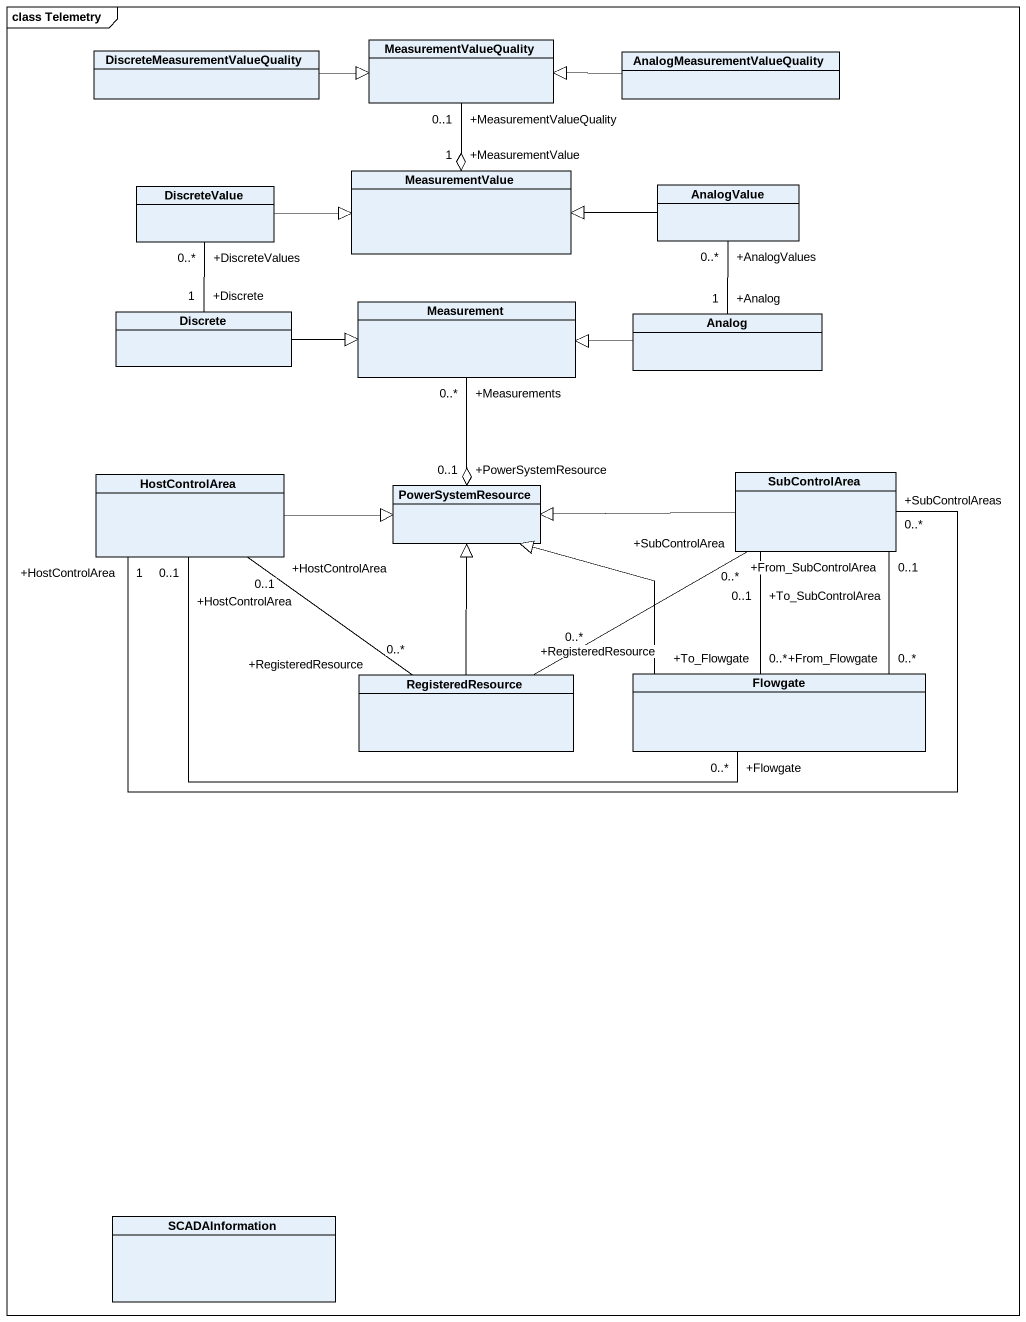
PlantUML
@startuml
mainframe class Telemetry
hide circle
hide empty members
class "DiscreteMeasurementValueQuality" as DiscreteMeasurementValueQual
class MeasurementValueQuality
class "AnalogMeasurementValueQuality" as AnalogMeasurementValueQualit
class MeasurementValue
class DiscreteValue
class AnalogValue
class Discrete
class Measurement
class Analog
class HostControlArea
class PowerSystemResource
class SubControlArea
class RegisteredResource
class Flowgate
class SCADAInformation
DiscreteMeasurementValueQual -right-|> MeasurementValueQuality
MeasurementValueQuality "+MeasurementValueQuality\n0..1" --o "+MeasurementValue\n1" MeasurementValue
AnalogMeasurementValueQualit -left-|> MeasurementValueQuality
DiscreteValue -right-|> MeasurementValue
AnalogValue -left-|> MeasurementValue
Discrete "+Discrete\n1" -up- "+DiscreteValues\n0..*" DiscreteValue
Discrete -right-|> Measurement
Analog "+Analog\n1" -up- "+AnalogValues\n0..*" AnalogValue
Analog -left-|> Measurement
HostControlArea -right-|> PowerSystemResource
HostControlArea "+HostControlArea\n1" -right- "+SubControlAreas\n0..*" SubControlArea
HostControlArea "+HostControlArea\n0..1" -- "+RegisteredResource\n0..*" RegisteredResource
HostControlArea "+HostControlArea\n0..1" -right- "+Flowgate\n0..*" Flowgate
PowerSystemResource "+PowerSystemResource\n0..1" o-up- "+Measurements\n0..*" Measurement
SubControlArea -left-|> PowerSystemResource
RegisteredResource -up-|> PowerSystemResource
RegisteredResource "+RegisteredResource\n0..*" -right- "+SubControlArea\n0..*" SubControlArea
Flowgate -up-|> PowerSystemResource
Flowgate "+From_Flowgate\n0..*" -up- "+From_SubControlArea\n0..1" SubControlArea
Flowgate "+To_Flowgate\n0..*" -up- "+To_SubControlArea\n0..1" SubControlArea
@enduml
